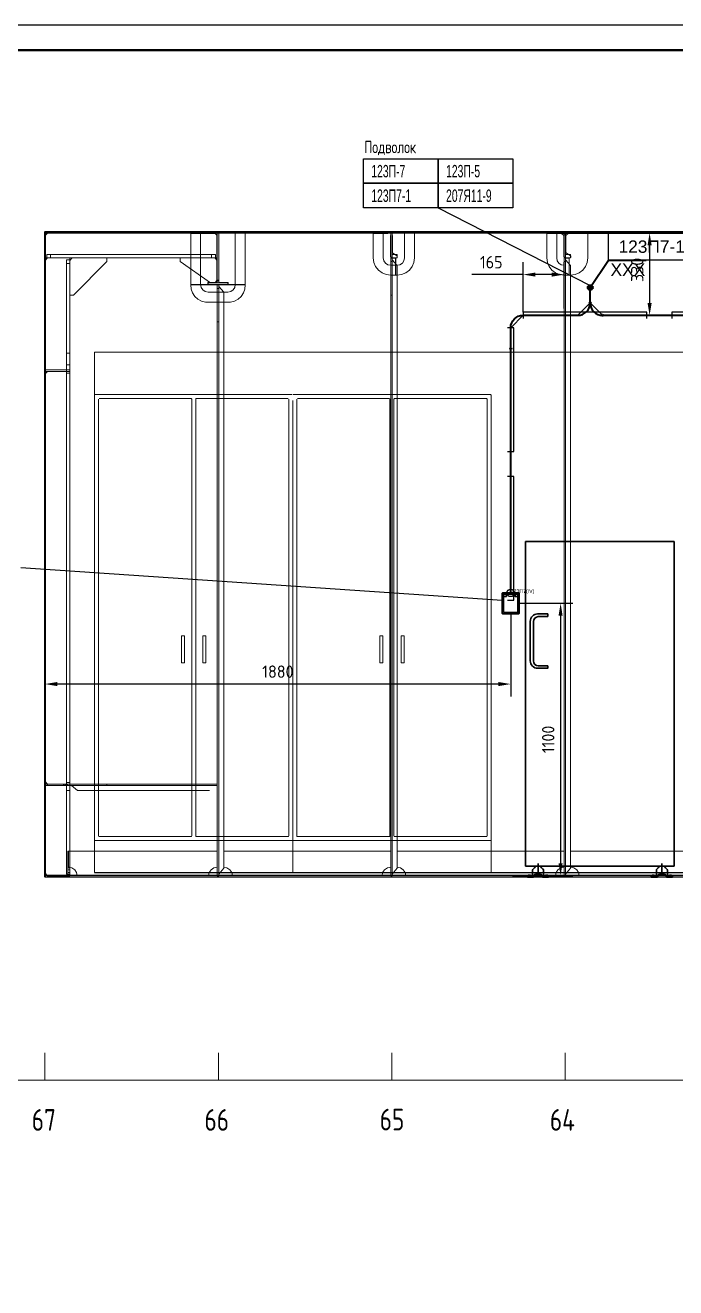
# Model space of a CAD drawing. Header units: millimetres. Extents: x -35117 to 70520, y -28859 to 27816.
# Drawn here: x -3988 to -1362, y -9381 to -4286 of the extents above; entities that cross this region are included whole.
import ezdxf

# ---------------------------------------------------------------- set-up
doc = ezdxf.new("R2010")
doc.units = ezdxf.units.MM
for name, color, linetype in [('-1', 7, 'Continuous'), ('CABLE', 6, 'Continuous'), ('DIMENSION', 1, 'Continuous'), ('EQUIPMENT', 7, 'Continuous'), ('EQUIPMENT_31_22_34_otd', 54, 'Continuous'), ('FORM', 7, 'Continuous'), ('Kabeli', 7, 'Continuous'), ('Выноски', 7, 'Continuous'), ('ВыноскиНаПолеЧертежа', 7, 'Continuous'), ('ПозицииОборудования', 7, 'Continuous'), ('ТРАССЫскрытые', 7, 'Continuous'), ('ЭСН', 255, 'Continuous')]:
    doc.layers.add(name, color=color, linetype=linetype)
for name, color, linetype, lineweight in [('FORM1', 4, 'Continuous', 50), ('Hull', 1, 'Continuous', 40), ('Other', 3, 'Continuous', 60), ('ТРАССЫ', 7, 'Continuous', 40)]:
    doc.layers.add(name, color=color, linetype=linetype, lineweight=lineweight)
doc.styles.add('SIMPLEX', font='simplex.shx', dxfattribs={"width": 0.9, "height": 50})
doc.styles.get("Standard").update_dxf_attribs({"font": 'arial.ttf'})
doc.styles.add('Standard1', font='simplex.shx', dxfattribs={"height": 2.5})
doc.dimstyles.new('М_20 -1', dxfattribs={"dimscale": 0, "dimtxt": 50, "dimasz": 50, "dimexe": 50, "dimexo": 0, "dimgap": 25, "dimtad": 1, "dimdec": 0, "dimrnd": 5, "dimdsep": 46, "dimtxsty": 'SIMPLEX', "dimcen": 50, "dimclrd": 1, "dimclre": 1, "dimclrt": 3, "dimadec": 0, "dimazin": 0, "dimtfac": 1, "dimtdec": 0, "dimtmove": 0, "dimatfit": 3, "dimfxl": 1, "dimtolj": 1, "dimtzin": 0, "dimarcsym": 0})

# ---------------------------------------------------------------- blocks, each defined once
blk = doc.blocks.new('1054')
at = {"layer": 'EQUIPMENT', "color": 2, "linetype": 'Continuous', "lineweight": 35}
blk.add_lwpolyline([(-32, 0), (32, 0, 0.414214), (34, 2), (34, 82, 0.414214), (32, 84), (-32, 84, 0.414214), (-34, 82), (-34, 2, 0.414214)], format="xyb", close=True, dxfattribs=at)
for points in [[(-29, 5), (29, 5), (29, 79), (-29, 79)], [(-29, 79), (-17.6, 79), (-17.6, 69.9), (-29, 69.9)], [(17.6, 79), (29, 79), (29, 69.9), (17.6, 69.9)]]:
    blk.add_lwpolyline(points, close=True, dxfattribs=at)
blk = doc.blocks.new('*D50')
at = {"layer": 'Defpoints', "color": 0, "linetype": 'Continuous'}
for p in [(-1994.4, -6618.7), (-2021, -7717.6), (-1827.1, -7717.6)]:
    blk.add_point(p, dxfattribs=at)
at = {"layer": 'DIMENSION', "color": 1, "linetype": 'Continuous', "lineweight": -2}
for p, q in [((-1994.4, -6618.7), (-1777.1, -6618.7)), ((-1827.1, -6668.7), (-1827.1, -7667.6)), ((-2021, -7717.6), (-1777.1, -7717.6))]:
    blk.add_line(p, q, dxfattribs=at)
at = {"layer": 'DIMENSION', "color": 1, "linetype": 'Continuous'}
for points in [[(-1835.4, -6668.7), (-1818.8, -6668.7), (-1827.1, -6618.7)], [(-1835.4, -7667.6), (-1818.8, -7667.6), (-1827.1, -7717.6)]]:
    blk.add_solid(points, dxfattribs=at)
at = {"layer": 'DIMENSION', "color": 3, "linetype": 'Continuous', "insert": (-1877.1, -7168.1), "char_height": 50, "attachment_point": 5, "rotation": 90, "style": 'SIMPLEX'}
blk.add_mtext('\\A1;1100', dxfattribs=at)
blk = doc.blocks.new('*D51')
at = {"layer": 'Defpoints', "color": 0, "linetype": 'Continuous'}
for p in [(-2028.4, -6660.7), (-3907.9, -6907.2), (-3907.9, -6944.6)]:
    blk.add_point(p, dxfattribs=at)
at = {"layer": 'DIMENSION', "color": 1, "linetype": 'Continuous', "lineweight": -2}
for p, q in [((-2028.4, -6660.7), (-2028.4, -6994.6)), ((-3907.9, -6907.2), (-3907.9, -6994.6)), ((-2078.4, -6944.6), (-3857.9, -6944.6))]:
    blk.add_line(p, q, dxfattribs=at)
at = {"layer": 'DIMENSION', "color": 1, "linetype": 'Continuous'}
for points in [[(-3857.9, -6936.3), (-3857.9, -6952.9), (-3907.9, -6944.6)], [(-2078.4, -6936.3), (-2078.4, -6952.9), (-2028.4, -6944.6)]]:
    blk.add_solid(points, dxfattribs=at)
at = {"layer": 'DIMENSION', "color": 3, "linetype": 'Continuous', "insert": (-2968.1, -6894.6), "char_height": 50, "attachment_point": 5, "style": 'SIMPLEX'}
blk.add_mtext('\\A1;1880', dxfattribs=at)
blk = doc.blocks.new('*D82')
at = {"layer": 'Defpoints', "color": 0, "linetype": 'Continuous'}
for p in [(-1828.9, -5124.5), (-1478.4, -5456.3), (-1467.8, -5456.3)]:
    blk.add_point(p, dxfattribs=at)
at = {"layer": 'DIMENSION', "color": 1, "linetype": 'Continuous', "lineweight": -2}
for p, q in [((-1828.9, -5124.5), (-1417.8, -5124.5)), ((-1467.8, -5174.5), (-1467.8, -5406.3)), ((-1478.4, -5456.3), (-1417.8, -5456.3))]:
    blk.add_line(p, q, dxfattribs=at)
at = {"layer": 'DIMENSION', "color": 1, "linetype": 'Continuous'}
for points in [[(-1476.2, -5174.5), (-1459.5, -5174.5), (-1467.8, -5124.5)], [(-1476.2, -5406.3), (-1459.5, -5406.3), (-1467.8, -5456.3)]]:
    blk.add_solid(points, dxfattribs=at)
at = {"layer": 'DIMENSION', "color": 3, "linetype": 'Continuous', "insert": (-1517.8, -5273), "char_height": 50, "attachment_point": 5, "rotation": 90, "style": 'SIMPLEX'}
blk.add_mtext('\\A1;330', dxfattribs=at)
blk = doc.blocks.new('*U69')
at = {"layer": 'ЭСН', "lineweight": 30}
blk.add_lwpolyline([(500, -25), (500, 0), (0, 0), (0, -25)], dxfattribs=at)
blk = doc.blocks.new('*D133')
at = {"layer": 'Defpoints', "color": 0, "linetype": 'Continuous'}
for p in [(-1978.4, -5291.9), (-1978.4, -5443.8), (-1812.9, -5428.6)]:
    blk.add_point(p, dxfattribs=at)
at = {"layer": 'DIMENSION', "color": 1, "linetype": 'Continuous', "lineweight": -2}
for p, q in [((-1978.4, -5443.8), (-1978.4, -5241.9)), ((-1812.9, -5428.6), (-1812.9, -5241.9)), ((-1978.4, -5291.9), (-2185.5, -5291.9)), ((-1862.9, -5291.9), (-1928.4, -5291.9))]:
    blk.add_line(p, q, dxfattribs=at)
at = {"layer": 'DIMENSION', "color": 1, "linetype": 'Continuous'}
for points in [[(-1928.4, -5283.5), (-1928.4, -5300.2), (-1978.4, -5291.9)], [(-1862.9, -5283.5), (-1862.9, -5300.2), (-1812.9, -5291.9)]]:
    blk.add_solid(points, dxfattribs=at)
at = {"layer": 'DIMENSION', "color": 3, "linetype": 'Continuous', "insert": (-2106.9, -5241.9), "char_height": 50, "attachment_point": 5, "style": 'SIMPLEX'}
blk.add_mtext('\\A1;165', dxfattribs=at)
blk = doc.blocks.new('*U365')
for p, q in [((0, 0), (74.4, 110.2)), ((74.4, 110.2), (225.6, 110.2))]:
    blk.add_line(p, q)
blk.add_circle((0, 0), 10)
blk.add_circle((0, 0), 10)
for tag, p in [('НАЗВАНИЕ_ПЕРЕХОДА', (86.2, 116.4)), ('СПРАВКА_ПЕРЕХОДА', (82, 47.2))]:
    blk.add_attdef(tag, p, '', height=50)
at = {"flags": 1}
for tag, p in [('ДЛИНА_ПЕРЕХОДА', (104.7, -170.5)), ('СУФИКС', (95, -250.5)), ('ID_перех', (95, -319.4))]:
    blk.add_attdef(tag, p, '', height=50, dxfattribs=at)

msp = doc.modelspace()

# ---------------------------------------------------------------- linework, layer by layer
at = {"layer": '-1', "color": 1, "lineweight": 0}
for p, q in [((-3908.114, -8542.971), (-3908.114, -8433.596)), ((-3208.114, -8542.971), (-3208.114, -8433.596)), ((-2508.114, -8542.971), (-2508.114, -8433.596)), ((-1808.114, -8542.971), (-1808.114, -8433.596)), ((2169.909, -8542.971), (-4142.611, -8542.971))]:
    msp.add_line(p, q, dxfattribs=at)
at = {"color": 3}
for p, q in [((-3907.867, -5118.158), (1691.886, -5117.533)), ((1691.885, -5124.533), (-3907.867, -5124.533)), ((1691.885, -7717.555), (-3907.867, -7717.555)), ((1691.885, -7724.555), (-3907.867, -7724.555))]:
    msp.add_line(p, q, dxfattribs=at)
msp.add_line((-3707.867, -7705.555), (1491.885, -7705.555))
at = {"layer": 'CABLE', "color": 6, "linetype": 'Continuous', "lineweight": 50}
msp.add_circle((-1707.867, -5344.533), 8.849, dxfattribs=at)
at = {"layer": 'EQUIPMENT_31_22_34_otd', "linetype": 'Continuous', "lineweight": 35}
for p, q in [((-1368.239, -6369.58), (-1968.955, -6369.58)), ((-1968.955, -6369.58), (-1968.239, -7679.58)), ((-1368.239, -6369.58), (-1368.239, -7679.58)), ((-1368.239, -7679.58), (-1968.239, -7679.58)), ((-1928.239, -7679.555), (-1933.002, -7686.105)), ((-1918.239, -7712.796), (-1918.239, -7669.094)), ((-1918.239, -7679.555), (-1918.239, -7712.796)), ((-1908.239, -7679.555), (-1903.476, -7686.105)), ((-1428.239, -7679.555), (-1433.002, -7686.105)), ((-1418.239, -7712.796), (-1418.239, -7669.094)), ((-1418.239, -7679.555), (-1418.239, -7712.796)), ((-1408.239, -7679.555), (-1403.476, -7686.105)), ((-1944.239, -7718.555), (-1961.239, -7718.555)), ((-1961.239, -7718.555), (-1961.239, -7724.555)), ((-1936.239, -7724.555), (-1961.239, -7724.555)), ((-1957.598, -7716.265), (-1948.88, -7716.265)), ((-1940.239, -7714.555), (-1940.239, -7694.555)), ((-1936.239, -7720.555), (-1928.239, -7710.555)), ((-1936.239, -7724.555), (-1936.239, -7720.555)), ((-1908.239, -7710.555), (-1928.239, -7710.555)), ((-1918.239, -7712.796), (-1922.598, -7712.796)), ((-1918.239, -7712.796), (-1913.88, -7712.796)), ((-1900.239, -7720.555), (-1908.239, -7710.555)), ((-1900.239, -7724.555), (-1900.239, -7720.555)), ((-1875.239, -7724.555), (-1900.239, -7724.555)), ((-1896.239, -7714.555), (-1896.239, -7694.555)), ((-1875.239, -7718.555), (-1892.239, -7718.555)), ((-1887.598, -7716.265), (-1878.88, -7716.265)), ((-1875.239, -7718.555), (-1875.239, -7724.555)), ((-1461.239, -7718.555), (-1461.239, -7724.555)), ((-1461.239, -7718.555), (-1444.239, -7718.555)), ((-1461.239, -7724.555), (-1436.239, -7724.555)), ((-1457.598, -7716.265), (-1448.88, -7716.265)), ((-1440.239, -7714.555), (-1440.239, -7694.555)), ((-1436.239, -7720.555), (-1428.239, -7710.555)), ((-1436.239, -7724.555), (-1436.239, -7720.555)), ((-1428.239, -7710.555), (-1408.239, -7710.555)), ((-1418.239, -7712.796), (-1422.598, -7712.796)), ((-1418.239, -7712.796), (-1413.88, -7712.796)), ((-1400.239, -7720.555), (-1408.239, -7710.555)), ((-1400.239, -7724.555), (-1400.239, -7720.555)), ((-1400.239, -7724.555), (-1375.239, -7724.555)), ((-1396.239, -7714.555), (-1396.239, -7694.555)), ((-1392.239, -7718.555), (-1375.239, -7718.555)), ((-1387.598, -7716.265), (-1378.88, -7716.265)), ((-1375.239, -7718.555), (-1375.239, -7724.555))]:
    msp.add_line(p, q, dxfattribs=at)
for points in [[(-1878.85, -6870.944), (-1878.85, -6880.808), (-1919.769, -6880.808, -0.41421356), (-1949.769, -6850.808), (-1949.769, -6691.549, -0.41421356), (-1919.769, -6661.549), (-1878.85, -6661.549), (-1878.85, -6672.571)], [(-1878.85, -6870.944), (-1917.008, -6870.944, -0.41421356), (-1937.008, -6850.944), (-1937.008, -6692.571, -0.41421356), (-1917.008, -6672.571), (-1878.85, -6672.571)]]:
    msp.add_lwpolyline(points, format="xyb", dxfattribs=at)
for centre, radius, start, end in [((-1936.239, -7694.555), 4, 122.62075, 180), ((-1949.177, -7674.341), 20, 302.62075, 323.972627), ((-1887.301, -7674.341), 20, 216.027373, 237.37925), ((-1900.239, -7694.555), 4, 0, 57.37925), ((-1436.239, -7694.555), 4, 122.62075, 180), ((-1449.177, -7674.341), 20, 302.62075, 323.972627), ((-1387.301, -7674.341), 20, 216.027373, 237.37925), ((-1400.239, -7694.555), 4, 0, 57.37925), ((-1944.239, -7714.555), 4, 270, 0), ((-1892.239, -7714.555), 4, 180, 270), ((-1444.239, -7714.555), 4, 270, 0), ((-1392.239, -7714.555), 4, 180, 270)]:
    msp.add_arc(centre, radius, start, end, dxfattribs=at)
at = {"layer": 'FORM', "color": 7}
msp.add_lwpolyline([(-13163.591, -16165.54), (3636.409, -16165.54), (3636.409, -4285.54), (-13163.591, -4285.54)], close=True, dxfattribs=at)
at = {"layer": 'FORM1'}
msp.add_line((3536.409, -4385.54), (-12763.591, -4385.54), dxfattribs=at)
at = {"layer": 'Hull', "color": 3, "ltscale": 500}
msp.add_line((-3907.867, -7724.555), (-3907.867, -5118.158), dxfattribs=at)
at = {"layer": 'Hull', "color": 86, "linetype": 'Continuous', "lineweight": 20}
for p, q in [((-3279.864, -5332.535), (-3279.864, -5124.533)), ((-3213.867, -5323.532), (-3213.867, -5135.535)), ((-3213.867, -5135.535), (-3213.867, -5323.532)), ((-3212.866, -5224.533), (-3212.866, -5134.534)), ((-3206.866, -5324.533), (-3206.866, -5124.533)), ((-3206.866, -5124.533), (-3206.866, -5324.533)), ((-3206.866, -5324.533), (-3206.866, -5124.533)), ((-3206.866, -5124.533), (-3206.866, -5324.533)), ((-3099.865, -5332.535), (-3099.865, -5125.534)), ((-3099.865, -5125.534), (-3099.865, -5332.535)), ((-2542.865, -5224.533), (-2542.865, -5124.533)), ((-2513.867, -5219.535), (-2513.867, -5134.534)), ((-2506.866, -5124.533), (-2506.866, -5224.533)), ((-2506.866, -5224.533), (-2506.866, -5124.533)), ((-2416.864, -5224.533), (-2416.864, -5125.534)), ((-1842.865, -5224.533), (-1842.865, -5124.533)), ((-1813.867, -5134.534), (-1823.864, -5125.534)), ((-1823.864, -5125.534), (-1813.867, -5134.534)), ((-1813.867, -5219.535), (-1813.867, -5134.534)), ((-1806.866, -5124.533), (-1812.866, -5124.533)), ((-1812.866, -5131.604), (-1806.866, -5131.604)), ((-1812.866, -5131.604), (-1806.866, -5131.604)), ((-1806.866, -5124.533), (-1806.866, -5224.533)), ((-1806.866, -5224.533), (-1806.866, -5124.533)), ((-1716.864, -5224.533), (-1716.864, -5125.534)), ((-3807.867, -7348.532), (-3807.867, -5224.533)), ((-3807.867, -5224.533), (-3807.867, -7348.532)), ((-3807.867, -7341.385), (-3807.867, -5231.684)), ((-3807.867, -5608.854), (-3807.867, -5247.214)), ((-3657.867, -5239.536), (-3792.865, -5374.533)), ((-3657.867, -5224.533), (-3657.867, -5239.536)), ((-3212.866, -5234.534), (-3222.863, -5224.533)), ((-3222.863, -5224.533), (-3212.866, -5234.534)), ((-3212.866, -5314.536), (-3212.866, -5234.534)), ((-2524.346, -5252.25), (-2534.076, -5245.746)), ((-2507.867, -5225.534), (-2513.867, -5219.535)), ((-2512.866, -5239.536), (-2506.866, -5239.536)), ((-2507.867, -5225.534), (-2492.865, -5225.534)), ((-2506.866, -5211.142), (-2506.866, -5224.533)), ((-2486.865, -5211.142), (-2506.866, -5211.142)), ((-2506.866, -5224.533), (-2486.865, -5224.533)), ((-2506.866, -5224.533), (-2506.866, -7718.534)), ((-2506.866, -5224.533), (-2506.866, -5234.534)), ((-2486.865, -5255.521), (-2506.866, -5231.684)), ((-2506.866, -7711.383), (-2506.866, -5231.684)), ((-2506.866, -5234.534), (-2506.866, -5374.533)), ((-2492.865, -5294.535), (-2492.865, -5225.534)), ((-2492.865, -5225.534), (-2492.865, -5294.535)), ((-2486.865, -5224.533), (-2486.865, -5211.142)), ((-2486.865, -5211.142), (-2486.865, -5224.533)), ((-1840.582, -5236.014), (-1842.865, -5224.533)), ((-1834.076, -5245.746), (-1840.582, -5236.014)), ((-1824.346, -5252.25), (-1834.076, -5245.746)), ((-1807.867, -5225.534), (-1813.867, -5219.535)), ((-1812.866, -5239.536), (-1806.866, -5239.536)), ((-1807.867, -5225.534), (-1792.865, -5225.534)), ((-1806.866, -5211.142), (-1806.866, -5224.533)), ((-1786.865, -5211.142), (-1806.866, -5211.142)), ((-1806.866, -5224.533), (-1786.865, -5224.533)), ((-1806.866, -5224.533), (-1806.866, -7718.534)), ((-1806.866, -5224.533), (-1806.866, -5234.534)), ((-1786.865, -5255.521), (-1806.866, -5231.684)), ((-1806.866, -7711.383), (-1806.866, -5231.684)), ((-1792.865, -5294.535), (-1792.865, -5225.534)), ((-1792.865, -5225.534), (-1792.865, -5294.535)), ((-1786.865, -5224.533), (-1786.865, -5211.142)), ((-1786.865, -5211.142), (-1786.865, -5224.533)), ((-1726.245, -5259.534), (-1719.25, -5242.652)), ((-1719.25, -5242.652), (-1716.864, -5224.533)), ((-2512.866, -5254.532), (-2524.346, -5252.25)), ((-2486.865, -7687.546), (-2486.865, -5255.521)), ((-2486.865, -5294.535), (-2468.75, -5292.148)), ((-1812.866, -5254.532), (-1824.346, -5252.25)), ((-1786.865, -7687.546), (-1786.865, -5255.521)), ((-1786.865, -5294.535), (-1768.75, -5292.148)), ((-1768.75, -5292.148), (-1751.867, -5285.154)), ((-1751.867, -5285.154), (-1737.371, -5274.033)), ((-1737.371, -5274.033), (-1726.245, -5259.534)), ((-3277.581, -5344.016), (-3279.864, -5332.535)), ((-3271.081, -5353.748), (-3277.581, -5344.016)), ((-3250.866, -5332.535), (-3250.866, -5323.532)), ((-3213.867, -5323.532), (-3250.866, -5323.532)), ((-3250.866, -5323.532), (-3250.866, -5332.535)), ((-3249.865, -5324.533), (-3249.865, -5332.535)), ((-3169.867, -5324.533), (-3249.865, -5324.533)), ((-3249.865, -5332.535), (-3249.865, -5324.533)), ((-3249.865, -5324.533), (-3169.867, -5324.533)), ((-3249.865, -5332.535), (-3169.867, -5332.535)), ((-3169.867, -5332.535), (-3249.865, -5332.535)), ((-3222.863, -5324.533), (-3212.866, -5314.536)), ((-3206.866, -5317.466), (-3212.866, -5317.466)), ((-3206.866, -5317.466), (-3212.866, -5317.466)), ((-3206.866, -5317.466), (-3212.866, -5317.466)), ((-3212.866, -5347.535), (-3206.866, -5347.535)), ((-3206.866, -5332.535), (-3206.866, -7718.534)), ((-3206.866, -5332.535), (-3206.866, -5342.533)), ((-3186.865, -5363.52), (-3206.866, -5339.685)), ((-3206.866, -7711.383), (-3206.866, -5339.685)), ((-3206.866, -5342.533), (-3206.866, -5482.535)), ((-3169.867, -5332.535), (-3169.867, -5324.533)), ((-3169.867, -5332.535), (-3169.867, -5324.533)), ((-3169.867, -5324.533), (-3169.867, -5332.535)), ((-3169.867, -5332.535), (-3169.867, -5324.533)), ((-3107.421, -5365.891), (-3101.696, -5350.168)), ((-3101.696, -5350.168), (-3099.865, -5333.533)), ((-3261.346, -5360.251), (-3271.081, -5353.748)), ((-3249.865, -5362.534), (-3261.346, -5360.251)), ((-3186.865, -7687.546), (-3186.865, -5363.52)), ((-3159.863, -5403.534), (-3143.707, -5399.182)), ((-3143.707, -5399.182), (-3129.046, -5391.12)), ((-3129.046, -5391.12), (-3116.717, -5379.807)), ((-3116.717, -5379.807), (-3107.421, -5365.891)), ((-3807.867, -5676.535), (-3907.867, -5676.535)), ((-3907.867, -5682.535), (-3807.867, -5682.535)), ((-3807.867, -5676.535), (-3807.867, -5656.534)), ((-3807.867, -5656.534), (-3807.867, -5676.535)), ((-3807.867, -5682.535), (-3807.867, -5676.535)), ((-3807.867, -5676.535), (-3807.867, -5682.535)), ((-3807.867, -7718.534), (-3807.867, -5682.535)), ((-3807.867, -5682.535), (-3807.867, -7718.534)), ((-3807.867, -7711.383), (-3807.867, -5689.685)), ((-3907.867, -7348.532), (-3907.867, -7354.532)), ((-3897.863, -7348.532), (-3907.867, -7348.532)), ((-3907.867, -7354.532), (-3897.863, -7354.532)), ((-3897.863, -7348.532), (-3897.863, -7354.532)), ((-3832.867, -7348.532), (-3897.863, -7348.532)), ((-3897.863, -7354.532), (-3832.867, -7354.532)), ((-3832.867, -7354.532), (-3832.867, -7348.532)), ((-3832.867, -7354.532), (-3832.867, -7348.532)), ((-3830.963, -7348.532), (-3832.867, -7348.532)), ((-3832.867, -7354.532), (-3830.963, -7354.532)), ((-3830.963, -7354.532), (-3830.963, -7348.532)), ((-3825.543, -7348.532), (-3830.963, -7348.532)), ((-3830.963, -7354.532), (-3825.543, -7354.532)), ((-3825.543, -7354.532), (-3825.543, -7348.532)), ((-3817.431, -7348.532), (-3825.543, -7348.532)), ((-3825.543, -7354.532), (-3817.431, -7354.532)), ((-3817.431, -7354.532), (-3817.431, -7348.532)), ((-3807.867, -7348.532), (-3817.431, -7348.532)), ((-3817.431, -7354.532), (-3807.867, -7354.532)), ((-3807.867, -7354.532), (-3807.867, -7348.532)), ((-3807.867, -7354.532), (-3807.867, -7348.532)), ((-3807.867, -7348.532), (-3807.867, -7354.532)), ((-3212.866, -7348.532), (-3807.867, -7348.532)), ((-3807.867, -7348.532), (-3807.867, -7354.532)), ((-3807.867, -7354.532), (-3807.867, -7374.533)), ((-3807.867, -7374.533), (-3807.867, -7354.532)), ((-3807.867, -7354.532), (-3212.866, -7354.532)), ((-3800.714, -7354.532), (-3220.013, -7354.532)), ((-3657.867, -7348.532), (-3792.865, -7348.532)), ((-3792.865, -7354.532), (-3657.867, -7354.532)), ((-3657.867, -7354.532), (-3657.867, -7348.532)), ((-3657.867, -7354.532), (-3657.867, -7348.532)), ((-3212.866, -7618.534), (-3212.866, -7683.533)), ((-2512.866, -7618.534), (-2512.866, -7683.533)), ((-1812.866, -7618.534), (-1812.866, -7683.533)), ((-3807.867, -7683.533), (-3815.863, -7683.533)), ((-3815.863, -7686.197), (-3815.863, -7683.533)), ((-3807.867, -7686.197), (-3815.863, -7686.197)), ((-3815.863, -7693.787), (-3815.863, -7686.197)), ((-3807.867, -7693.787), (-3815.863, -7693.787)), ((-3815.863, -7705.14), (-3815.863, -7693.787)), ((-3807.867, -7705.14), (-3815.863, -7705.14))]:
    msp.add_line(p, q, dxfattribs=at)
for points in [[(-3212.866, -5224.533), (-3907.867, -5224.533), (-3907.867, -5134.534), (-3897.863, -5124.533)], [(-3250.866, -5332.535), (-3319.867, -5332.535), (-3319.867, -5125.534), (-3223.864, -5125.534)], [(-3279.864, -5124.533), (-3279.864, -5332.535), (-3277.581, -5344.016), (-3271.081, -5353.748), (-3261.346, -5360.251), (-3249.865, -5362.534)], [(-3249.865, -5362.534), (-3169.867, -5362.534), (-3158.386, -5360.251), (-3148.651, -5353.748), (-3142.15, -5344.016), (-3139.868, -5332.535), (-3139.868, -5124.533), (-2542.865, -5124.533)], [(-3222.863, -5124.533), (-3212.866, -5134.534), (-3212.866, -5224.533)], [(-3206.866, -5124.533), (-3212.866, -5124.533), (-3212.866, -5324.533), (-3206.866, -5324.533)], [(-3206.866, -5124.533), (-3212.866, -5124.533), (-3212.866, -5324.533), (-3206.866, -5324.533)], [(-3099.865, -5332.535), (-3168.866, -5332.535), (-3168.866, -5323.532), (-3205.865, -5323.532), (-3205.865, -5135.535)], [(-2492.865, -5294.535), (-2512.866, -5294.535), (-2530.981, -5292.148), (-2547.863, -5285.154), (-2562.365, -5274.033), (-2573.486, -5259.534), (-2580.481, -5242.652), (-2582.867, -5224.533), (-2582.867, -5125.534), (-2523.864, -5125.534)], [(-2542.865, -5124.533), (-2542.865, -5224.533), (-2540.582, -5236.014), (-2534.076, -5245.746), (-2524.346, -5252.25), (-2512.866, -5254.532)], [(-2513.867, -5134.534), (-2513.867, -5219.535), (-2507.867, -5225.534)], [(-2512.866, -5124.533), (-2512.866, -5224.533), (-2506.866, -5224.533)], [(-2512.866, -5254.532), (-2486.865, -5254.532), (-2475.384, -5252.25), (-2465.655, -5245.746), (-2459.149, -5236.014), (-2456.866, -5224.533), (-2456.866, -5124.533), (-2337.866, -5124.533)], [(-2486.865, -5294.535), (-2491.864, -5294.535), (-2491.864, -5225.534), (-2488.214, -5224.295), (-2486.071, -5221.085), (-2486.322, -5217.237), (-2488.867, -5214.341), (-2503.863, -5205.68), (-2505.865, -5202.213), (-2505.865, -5134.534)], [(-2416.864, -5125.534), (-2416.864, -5224.533), (-2419.25, -5242.652), (-2426.245, -5259.534), (-2437.371, -5274.033), (-2451.867, -5285.154), (-2468.75, -5292.148), (-2486.865, -5294.535)], [(-1792.865, -5294.535), (-1812.866, -5294.535), (-1830.981, -5292.148), (-1847.863, -5285.154), (-1862.365, -5274.033), (-1873.486, -5259.534), (-1880.481, -5242.652), (-1882.867, -5224.533), (-1882.867, -5125.534), (-1823.864, -5125.534)], [(-1842.865, -5124.533), (-1842.865, -5224.533), (-1840.582, -5236.014), (-1834.076, -5245.746), (-1824.346, -5252.25), (-1812.866, -5254.532)], [(-1813.867, -5134.534), (-1813.867, -5219.535), (-1807.867, -5225.534)], [(-1806.866, -5124.533), (-1812.866, -5124.533), (-1812.866, -5131.604)], [(-1806.866, -5124.533), (-1812.866, -5124.533), (-1812.866, -5131.604)], [(-1812.866, -5124.533), (-1812.866, -5224.533), (-1806.866, -5224.533)], [(-1806.866, -5124.533), (-1806.866, -5131.604), (-1806.866, -5134.534)], [(-1806.866, -5134.534), (-1806.866, -5131.604), (-1806.866, -5124.533)], [(-1806.866, -5124.533), (-1806.866, -5131.604), (-1806.866, -5134.534)], [(-1806.866, -5134.534), (-1806.866, -5131.604), (-1806.866, -5124.533)], [(-1805.865, -5134.534), (-1795.867, -5125.534), (-1716.864, -5125.534)], [(-1786.865, -5294.535), (-1791.864, -5294.535), (-1791.864, -5225.534), (-1788.214, -5224.295), (-1786.071, -5221.085), (-1786.322, -5217.237), (-1788.867, -5214.341), (-1803.863, -5205.68), (-1805.865, -5202.213), (-1805.865, -5134.534)], [(-1716.864, -5125.534), (-1716.864, -5224.533), (-1719.25, -5242.652), (-1726.245, -5259.534), (-1737.371, -5274.033), (-1751.867, -5285.154), (-1768.75, -5292.148), (-1786.865, -5294.535)], [(-3907.867, -7338.535), (-3907.867, -5234.534), (-3897.863, -5224.533), (-3807.867, -5224.533)], [(-3900.714, -5224.533), (-3220.013, -5224.533), (-3220.013, -5211.142), (-3900.714, -5211.142), (-3900.714, -5224.533)], [(-3235.546, -5224.533), (-3885.186, -5224.533), (-3885.186, -5211.142), (-3235.546, -5211.142), (-3235.546, -5224.533)], [(-3807.867, -5231.684), (-3821.258, -5231.684), (-3821.258, -7341.385), (-3807.867, -7341.385)], [(-3807.867, -5608.854), (-3821.258, -5608.854), (-3821.258, -5247.214), (-3807.867, -5247.214)], [(-3657.867, -5224.533), (-3797.863, -5224.533), (-3807.867, -5234.534)], [(-3807.867, -5231.684), (-3807.867, -5255.521), (-3807.867, -7317.548), (-3807.867, -7341.385)], [(-3807.867, -5234.534), (-3807.867, -5374.533), (-3792.865, -5374.533)], [(-3807.867, -5247.214), (-3807.867, -5255.521), (-3807.867, -5600.547), (-3807.867, -5608.854)], [(-3792.865, -5374.533), (-3657.867, -5239.536), (-3657.867, -5224.533)], [(-3222.863, -5324.533), (-3239.868, -5324.533), (-3362.866, -5239.536), (-3362.866, -5224.533), (-3222.863, -5224.533)], [(-3212.866, -5234.534), (-3212.866, -5314.536), (-3222.863, -5324.533)], [(-2506.866, -5224.533), (-2512.866, -5224.533), (-2512.866, -7718.534), (-2506.866, -7718.534)], [(-2512.866, -5239.536), (-2512.866, -5224.533), (-2506.866, -5224.533)], [(-2506.866, -5374.533), (-2512.866, -5374.533), (-2512.866, -5239.536)], [(-2506.866, -7668.534), (-2506.866, -5274.533), (-2506.866, -5272.251), (-2506.866, -5265.747), (-2506.866, -5256.015), (-2506.866, -5244.535), (-2506.866, -5224.533)], [(-2506.866, -5374.533), (-2506.866, -5239.536), (-2506.866, -5224.533)], [(-2506.866, -5231.684), (-2486.865, -5255.521), (-2486.865, -7687.546), (-2506.866, -7711.383)], [(-1806.866, -5224.533), (-1812.866, -5224.533), (-1812.866, -7718.534), (-1806.866, -7718.534)], [(-1812.866, -5239.536), (-1812.866, -5224.533), (-1806.866, -5224.533)], [(-1806.866, -7668.534), (-1806.866, -5274.533), (-1806.866, -5272.251), (-1806.866, -5265.747), (-1806.866, -5256.015), (-1806.866, -5244.535), (-1806.866, -5224.533)], [(-1806.866, -5231.684), (-1786.865, -5255.521), (-1786.865, -7687.546), (-1806.866, -7711.383)], [(-3159.863, -5403.534), (-3259.863, -5403.534), (-3276.025, -5399.182), (-3290.686, -5391.12), (-3303.015, -5379.807), (-3312.31, -5365.891), (-3318.035, -5350.168), (-3319.867, -5333.533), (-3099.865, -5333.533)], [(-3206.866, -5314.536), (-3212.866, -5314.536), (-3212.866, -5317.466)], [(-3206.866, -5314.536), (-3212.866, -5314.536), (-3212.866, -5317.466)], [(-3206.866, -5314.536), (-3212.866, -5314.536), (-3212.866, -5317.466)], [(-3212.866, -5317.466), (-3212.866, -5324.533), (-3206.866, -5324.533)], [(-3212.866, -5317.466), (-3212.866, -5324.533), (-3206.866, -5324.533)], [(-3212.866, -5317.466), (-3212.866, -5324.533), (-3206.866, -5324.533)], [(-3206.866, -5332.535), (-3212.866, -5332.535), (-3212.866, -7718.534), (-3206.866, -7718.534)], [(-3212.866, -5347.535), (-3212.866, -5332.535), (-3206.866, -5332.535)], [(-3206.866, -5482.535), (-3212.866, -5482.535), (-3212.866, -5347.535)], [(-3206.866, -5324.533), (-3206.866, -5317.466), (-3206.866, -5314.536)], [(-3206.866, -5314.536), (-3206.866, -5317.466), (-3206.866, -5324.533)], [(-3206.866, -5324.533), (-3206.866, -5317.466), (-3206.866, -5314.536)], [(-3206.866, -5314.536), (-3206.866, -5317.466), (-3206.866, -5324.533)], [(-3206.866, -5324.533), (-3206.866, -5317.466), (-3206.866, -5314.536)], [(-3206.866, -5314.536), (-3206.866, -5317.466), (-3206.866, -5324.533)], [(-3206.866, -7668.534), (-3206.866, -5382.535), (-3206.866, -5380.252), (-3206.866, -5373.746), (-3206.866, -5364.014), (-3206.866, -5352.533), (-3206.866, -5332.535)], [(-3206.866, -5482.535), (-3206.866, -5347.535), (-3206.866, -5332.535)], [(-3206.866, -5339.685), (-3186.865, -5363.52), (-3186.865, -7687.546), (-3206.866, -7711.383)], [(-3099.865, -5333.533), (-3101.696, -5350.168), (-3107.421, -5365.891), (-3116.717, -5379.807), (-3129.046, -5391.12), (-3143.707, -5399.182), (-3159.863, -5403.534)], [(-3907.867, -7708.533), (-3907.867, -5692.533), (-3897.863, -5682.535), (-3807.867, -5682.535)], [(-3807.867, -5656.534), (-3821.258, -5656.534), (-3821.258, -5676.535), (-3807.867, -5676.535)], [(-3807.867, -5689.685), (-3821.258, -5689.685), (-3821.258, -7711.383), (-3807.867, -7711.383)], [(-3807.867, -5689.685), (-3807.867, -5713.52), (-3807.867, -7687.546), (-3807.867, -7711.383)], [(-3807.867, -7348.532), (-3897.863, -7348.532), (-3907.867, -7338.535)], [(-3807.867, -7354.532), (-3821.258, -7354.532), (-3821.258, -7374.533), (-3807.867, -7374.533)], [(-3243.853, -7374.533), (-3776.879, -7374.533), (-3800.714, -7354.532)], [(-3815.863, -7683.533), (-3815.863, -7618.534), (-3807.867, -7618.534)], [(-3212.866, -7618.534), (-3812.866, -7618.534), (-3812.866, -7683.533), (-3799.475, -7686.197), (-3788.116, -7693.787), (-3780.529, -7705.14), (-3777.868, -7718.534)], [(-3807.867, -7718.534), (-3807.867, -7703.534), (-3807.867, -7618.534)], [(-3807.867, -7618.534), (-3807.867, -7683.533), (-3807.867, -7686.197), (-3807.867, -7693.787), (-3807.867, -7705.14), (-3807.867, -7718.534)], [(-3247.863, -7718.534), (-3245.202, -7705.14), (-3237.616, -7693.787), (-3226.257, -7686.197), (-3212.866, -7683.533), (-3212.866, -7618.534)], [(-2512.866, -7618.534), (-3186.865, -7618.534), (-3186.865, -7683.533), (-3173.474, -7686.197), (-3162.115, -7693.787), (-3154.528, -7705.14), (-3151.867, -7718.534)], [(-2547.863, -7718.534), (-2545.202, -7705.14), (-2537.616, -7693.787), (-2526.257, -7686.197), (-2512.866, -7683.533), (-2512.866, -7618.534)], [(-1812.866, -7618.534), (-2486.865, -7618.534), (-2486.865, -7683.533), (-2473.474, -7686.197), (-2462.115, -7693.787), (-2454.528, -7705.14), (-2451.867, -7718.534)], [(-1847.863, -7718.534), (-1845.202, -7705.14), (-1837.616, -7693.787), (-1826.257, -7686.197), (-1812.866, -7683.533), (-1812.866, -7618.534)], [(-1112.866, -7618.534), (-1786.865, -7618.534), (-1786.865, -7683.533), (-1773.474, -7686.197), (-1762.115, -7693.787), (-1754.528, -7705.14), (-1751.867, -7718.534)], [(-3807.867, -7718.534), (-3897.863, -7718.534), (-3907.867, -7708.533)], [(-3807.867, -7718.534), (-3815.863, -7718.534), (-3815.863, -7705.14)]]:
    msp.add_lwpolyline(points, dxfattribs=at)
at = {"layer": 'Kabeli', "color": 231}
for points in [[(-2028.376, -6576.717), (-2028.376, -6576.717), (-2028.376, -5590.925), (-2028.376, -5590.925), (-2028.376, -5506.284), (-1978.376, -5456.284), (-1757.867, -5456.284), (-1707.867, -5406.284), (-1707.867, -5344.533), (-1707.533, -5344.343)], [(291.885, -6308.183), (291.885, -6308.183), (291.885, -6287.991), (241.885, -6237.991), (-144.08, -6237.991), (-194.08, -6187.991), (-194.08, -6187.991), (-194.08, -6187.991), (-194.08, -5517.004), (-194.08, -5517.004), (-194.08, -5506.284), (-244.08, -5456.284), (-1657.867, -5456.284), (-1657.867, -5456.284), (-1707.867, -5406.284), (-1707.867, -5406.284), (-1707.867, -5406.284), (-1707.867, -5344.533), (-1707.533, -5344.343)]]:
    msp.add_lwpolyline(points, dxfattribs=at)
at = {"layer": 'Kabeli', "color": 6}
for centre in [(-1707.867, -5344.533), (-1707.867, -5344.533), (-1707.867, -5406.284), (-1657.867, -5456.284), (-1657.867, -5456.284), (-1657.867, -5456.284), (-2028.376, -5590.925), (-2028.376, -5590.925)]:
    msp.add_circle(centre, 4, dxfattribs=at)
at = {"layer": 'Other', "color": 5, "linetype": 'Continuous', "lineweight": 18}
for q in [(-3707.867, -7705.555), (1491.885, -5605.555)]:
    msp.add_line((-3707.867, -5605.555), q, dxfattribs=at)
at = {"layer": 'Other', "color": 251, "linetype": 'Continuous', "lineweight": 20}
for p, q in [((-3707.867, -7574.018), (-3707.867, -5800.018)), ((-3705.867, -5776.018), (-3307.867, -5776.018)), ((-3691.867, -5794.518), (-3691.867, -7557.518)), ((-3318.367, -5792.018), (-3689.367, -5792.018)), ((-3315.867, -5794.518), (-3315.867, -7557.518)), ((-2909.867, -5776.018), (-3307.867, -5776.018)), ((-3299.867, -5794.518), (-3299.867, -7557.518)), ((-3297.367, -5792.018), (-2926.367, -5792.018)), ((-2923.867, -5794.518), (-2923.867, -7557.518)), ((-2907.867, -7574.018), (-2907.867, -5800.018)), ((-2907.867, -5800.018), (-2907.867, -7422.018)), ((-2907.867, -7444.018), (-2907.867, -5800.018)), ((-2905.867, -5776.018), (-2507.867, -5776.018)), ((-2891.867, -5794.518), (-2891.867, -7557.518)), ((-2518.367, -5792.018), (-2889.367, -5792.018)), ((-2515.867, -5794.518), (-2515.867, -7557.518)), ((-2109.867, -5776.018), (-2507.867, -5776.018)), ((-2499.867, -5794.518), (-2499.867, -7557.518)), ((-2497.367, -5792.018), (-2126.367, -5792.018)), ((-2123.867, -5794.518), (-2123.867, -7557.518)), ((-2107.867, -5778.018), (-2107.867, -5800.018)), ((-2107.867, -5778.018), (-2107.867, -5800.018)), ((-2107.867, -5778.018), (-2107.867, -5800.018)), ((-2107.867, -5800.018), (-2107.867, -7422.018)), ((-2107.867, -7444.018), (-2107.867, -5800.018)), ((-3707.867, -7444.018), (-3707.867, -7422.018)), ((-2907.867, -7444.018), (-2907.867, -7422.018)), ((-2907.867, -7446.018), (-2907.867, -7422.018)), ((-2907.867, -7446.018), (-2907.867, -7422.018)), ((-2907.867, -7444.018), (-2907.867, -7422.018)), ((-2107.867, -7446.018), (-2107.867, -7422.018)), ((-2107.867, -7446.018), (-2107.867, -7422.018)), ((-2107.867, -7444.018), (-2107.867, -7422.018)), ((-2907.867, -7446.018), (-2907.867, -7574.018)), ((-2907.867, -7574.018), (-2907.867, -7446.018)), ((-2907.867, -7574.018), (-2907.867, -7446.018)), ((-2107.867, -7446.018), (-2107.867, -7574.018)), ((-2107.867, -7574.018), (-2107.867, -7446.018)), ((-2107.867, -7574.018), (-2107.867, -7446.018)), ((-3707.867, -7574.018), (-3707.867, -7705.555)), ((-3307.867, -7576.018), (-3705.867, -7576.018)), ((-3700.867, -7576.018), (-2909.733, -7576.014)), ((-3689.367, -7560.018), (-3318.367, -7560.018)), ((-2926.367, -7560.018), (-3297.367, -7560.018)), ((-2907.867, -7574.018), (-2907.867, -7705.555)), ((-2907.867, -7574.018), (-2907.867, -7705.555)), ((-2507.867, -7576.018), (-2905.867, -7576.018)), ((-2900.867, -7576.018), (-2109.733, -7576.014)), ((-2889.367, -7560.018), (-2518.367, -7560.018)), ((-2126.367, -7560.018), (-2497.367, -7560.018)), ((-2107.867, -7574.018), (-2107.867, -7705.555)), ((-2907.867, -7705.555), (-2937.867, -7705.555)), ((-2107.867, -7705.555), (-2137.867, -7705.555))]:
    msp.add_line(p, q, dxfattribs=at)
for points in [[(-3356.733, -6858.854), (-3344.786, -6858.854), (-3344.786, -6749.606), (-3356.733, -6749.606)], [(-3259.001, -6858.854), (-3270.948, -6858.854), (-3270.948, -6749.606), (-3259.001, -6749.606)], [(-2556.733, -6858.854), (-2544.786, -6858.854), (-2544.786, -6749.606), (-2556.733, -6749.606)], [(-2459.001, -6858.854), (-2470.948, -6858.854), (-2470.948, -6749.606), (-2459.001, -6749.606)]]:
    msp.add_lwpolyline(points, close=True, dxfattribs=at)
for centre, radius, start, end in [((-3318.367, -5794.518), 2.5, 0, 90), ((-3297.367, -5794.518), 2.5, 90, 180), ((-2518.367, -5794.518), 2.5, 0, 90), ((-2497.367, -5794.518), 2.5, 90, 180), ((-2126.367, -5794.518), 2.5, 0, 90), ((-2109.867, -5778.018), 2, 0, 89.999236), ((-3705.867, -7574.018), 2, 180, 269.999236), ((-3689.367, -7557.518), 2.5, 180, 270), ((-3318.367, -7557.518), 2.5, 270, 0), ((-3297.367, -7557.518), 2.5, 180, 270), ((-2926.367, -7557.518), 2.5, 270, 0), ((-2909.867, -7574.018), 2, 270.000764, 0), ((-2905.867, -7574.018), 2, 180, 269.999236), ((-2889.367, -7557.518), 2.5, 180, 270), ((-2518.367, -7557.518), 2.5, 270, 0), ((-2497.367, -7557.518), 2.5, 180, 270), ((-2126.367, -7557.518), 2.5, 270, 0), ((-2109.867, -7574.018), 2, 270.000764, 0)]:
    msp.add_arc(centre, radius, start, end, dxfattribs=at)
at = {"layer": 'Выноски', "color": 1}
for points in [[(-2623.01, -4923.39), (-2623.01, -4824.39), (-2321.372, -4824.39), (-2321.372, -4923.39), (-2623.01, -4923.39)], [(-2321.372, -4923.39), (-2321.372, -4824.39), (-2019.735, -4824.39), (-2019.735, -4923.39), (-2321.372, -4923.39)], [(-2623.01, -5022.39), (-2623.01, -4923.39), (-2321.372, -4923.39), (-2321.372, -5022.39), (-2623.01, -5022.39)], [(-2321.372, -5022.39), (-2321.372, -4923.39), (-2019.735, -4923.39), (-2019.735, -5022.39), (-2321.372, -5022.39)]]:
    msp.add_lwpolyline(points, dxfattribs=at)
at = {"layer": 'ВыноскиНаПолеЧертежа', "color": 0}
msp.add_lwpolyline([(-1633.154, -5124.097), (-1203.154, -5124.097), (-1203.154, -5234.097), (-1633.154, -5234.097)], close=True, dxfattribs=at)
at = {"layer": 'ПозицииОборудования', "color": 1}
for points in [[(-2321.372, -5022.39), (-1707.867, -5335.685)], [(-4005.34, -6473.572), (-2062.376, -6605.879)]]:
    msp.add_lwpolyline(points, dxfattribs=at)
at = {"layer": 'ТРАССЫ', "color": 6}
for points in [[(-2028.376, -5590.925), (-2028.376, -5506.284, -0.41421356), (-1978.376, -5456.284), (-1757.867, -5456.284, 0.41421356), (-1707.867, -5406.284), (-1707.867, -5344.533)], [(-1707.867, -5406.284), (-1707.867, -5406.284, 0.41421356), (-1657.867, -5456.284), (-1657.867, -5456.284)], [(-1657.867, -5456.284), (-244.08, -5456.284, -0.41421356), (-194.08, -5506.284), (-194.08, -5517.004)]]:
    msp.add_lwpolyline(points, format="xyb", dxfattribs=at)
msp.add_lwpolyline([(-2028.376, -6576.717), (-2028.376, -5590.925)], dxfattribs=at)
at = {"layer": 'ТРАССЫскрытые', "color": 6}
msp.add_circle((-2028.376, -6576.717), 15, dxfattribs=at)

# ---------------------------------------------------------------- block references
msp.add_blockref('1054', (-2028.376, -6660.717))
at = {"layer": 'ТРАССЫ'}
ref = msp.add_blockref('*U365', (-1707.533, -5344.343), dxfattribs=at)
ref.add_attrib('СПРАВКА_ПЕРЕХОДА', 'ХХХ', (-1625.501, -5297.127), dxfattribs={"layer": '0', "height": 50})
at = {"layer": 'ЭСН'}
for p in [(-1978.376, -5443.784), (-1378.376, -5443.784)]:
    msp.add_blockref('*U69', p, dxfattribs=at)
at = {"layer": 'ЭСН', "rotation": 270}
for p in [(-2015.876, -5506.284), (-2015.876, -6106.284)]:
    msp.add_blockref('*U69', p, dxfattribs=at)

# ---------------------------------------------------------------- texts
at = {"ltscale": 7, "style": 'Standard1', "width": 0.75}
for s, p in [('67', (-3961.381, -8747.564)), ('66', (-3264.205, -8747.564)), ('65', (-2556.997, -8746.114)), ('64', (-1870.228, -8747.564))]:
    msp.add_text(s, height=87.5, dxfattribs=at).set_placement(p)
at = {"layer": 'FORM', "color": 3, "style": 'Standard1', "width": 0.7}
msp.add_text('Подволок', height=50, dxfattribs=at).set_placement((-2619.45, -4802.028))
at = {"layer": 'Выноски', "color": 3, "width": 0.6}
for s, p in [('123П-7', (-2591.01, -4899.39)), ('123П-5', (-2289.372, -4899.39)), ('123П7-1', (-2591.01, -4998.39)), ('207Я11-9', (-2289.372, -4998.39))]:
    msp.add_text(s, height=50, dxfattribs=at).set_placement(p)
at = {"layer": 'ВыноскиНаПолеЧертежа', "color": 0}
msp.add_text('123П7-1', height=50, dxfattribs=at).set_placement((-1593.154, -5204.097))
at = {"layer": 'ТРАССЫскрытые', "color": 6}
msp.add_text('123П7(IV)', height=15, dxfattribs=at).set_placement((-2028.376, -6576.717))

# ---------------------------------------------------------------- dimensions: what is measured, and where the dimension line sits
at = {"layer": 'DIMENSION', "color": 1, "linetype": 'Continuous'}
dim = msp.add_linear_dim(base=(-1467.828, -5456.284), p1=(-1828.87, -5124.533), p2=(-1478.376, -5456.284), angle=90, dimstyle='М_20 -1', override={"dimscale": 1}, dxfattribs=at)
dim.commit()
dim.dimension.update_dxf_attribs({"geometry": '*D82', "text_midpoint": (-1467.828, -5272.995), "dimtype": 160})
dim = msp.add_linear_dim(base=(-1978.376, -5291.87), p1=(-1812.866, -5428.575), p2=(-1978.376, -5443.784), dimstyle='М_20 -1', override={"dimscale": 1}, dxfattribs=at)
dim.commit()
dim.dimension.update_dxf_attribs({"geometry": '*D133', "text_midpoint": (-2106.947, -5291.87), "dimtype": 160})
dim = msp.add_linear_dim(base=(-1827.105, -7717.555), p1=(-1994.376, -6618.717), p2=(-2021.044, -7717.555), angle=90, dimstyle='М_20 -1', override={"dimscale": 1}, dxfattribs=at)
dim.commit()
dim.dimension.update_dxf_attribs({"geometry": '*D50', "text_midpoint": (-1877.105, -7168.136)})
dim = msp.add_linear_dim(base=(-3907.867, -6944.612), p1=(-2028.376, -6660.717), p2=(-3907.867, -6907.229), dimstyle='М_20 -1', override={"dimscale": 1}, dxfattribs=at)
dim.commit()
dim.dimension.update_dxf_attribs({"geometry": '*D51', "text_midpoint": (-2968.121, -6894.612)})

doc.saveas('drawing.dxf')
